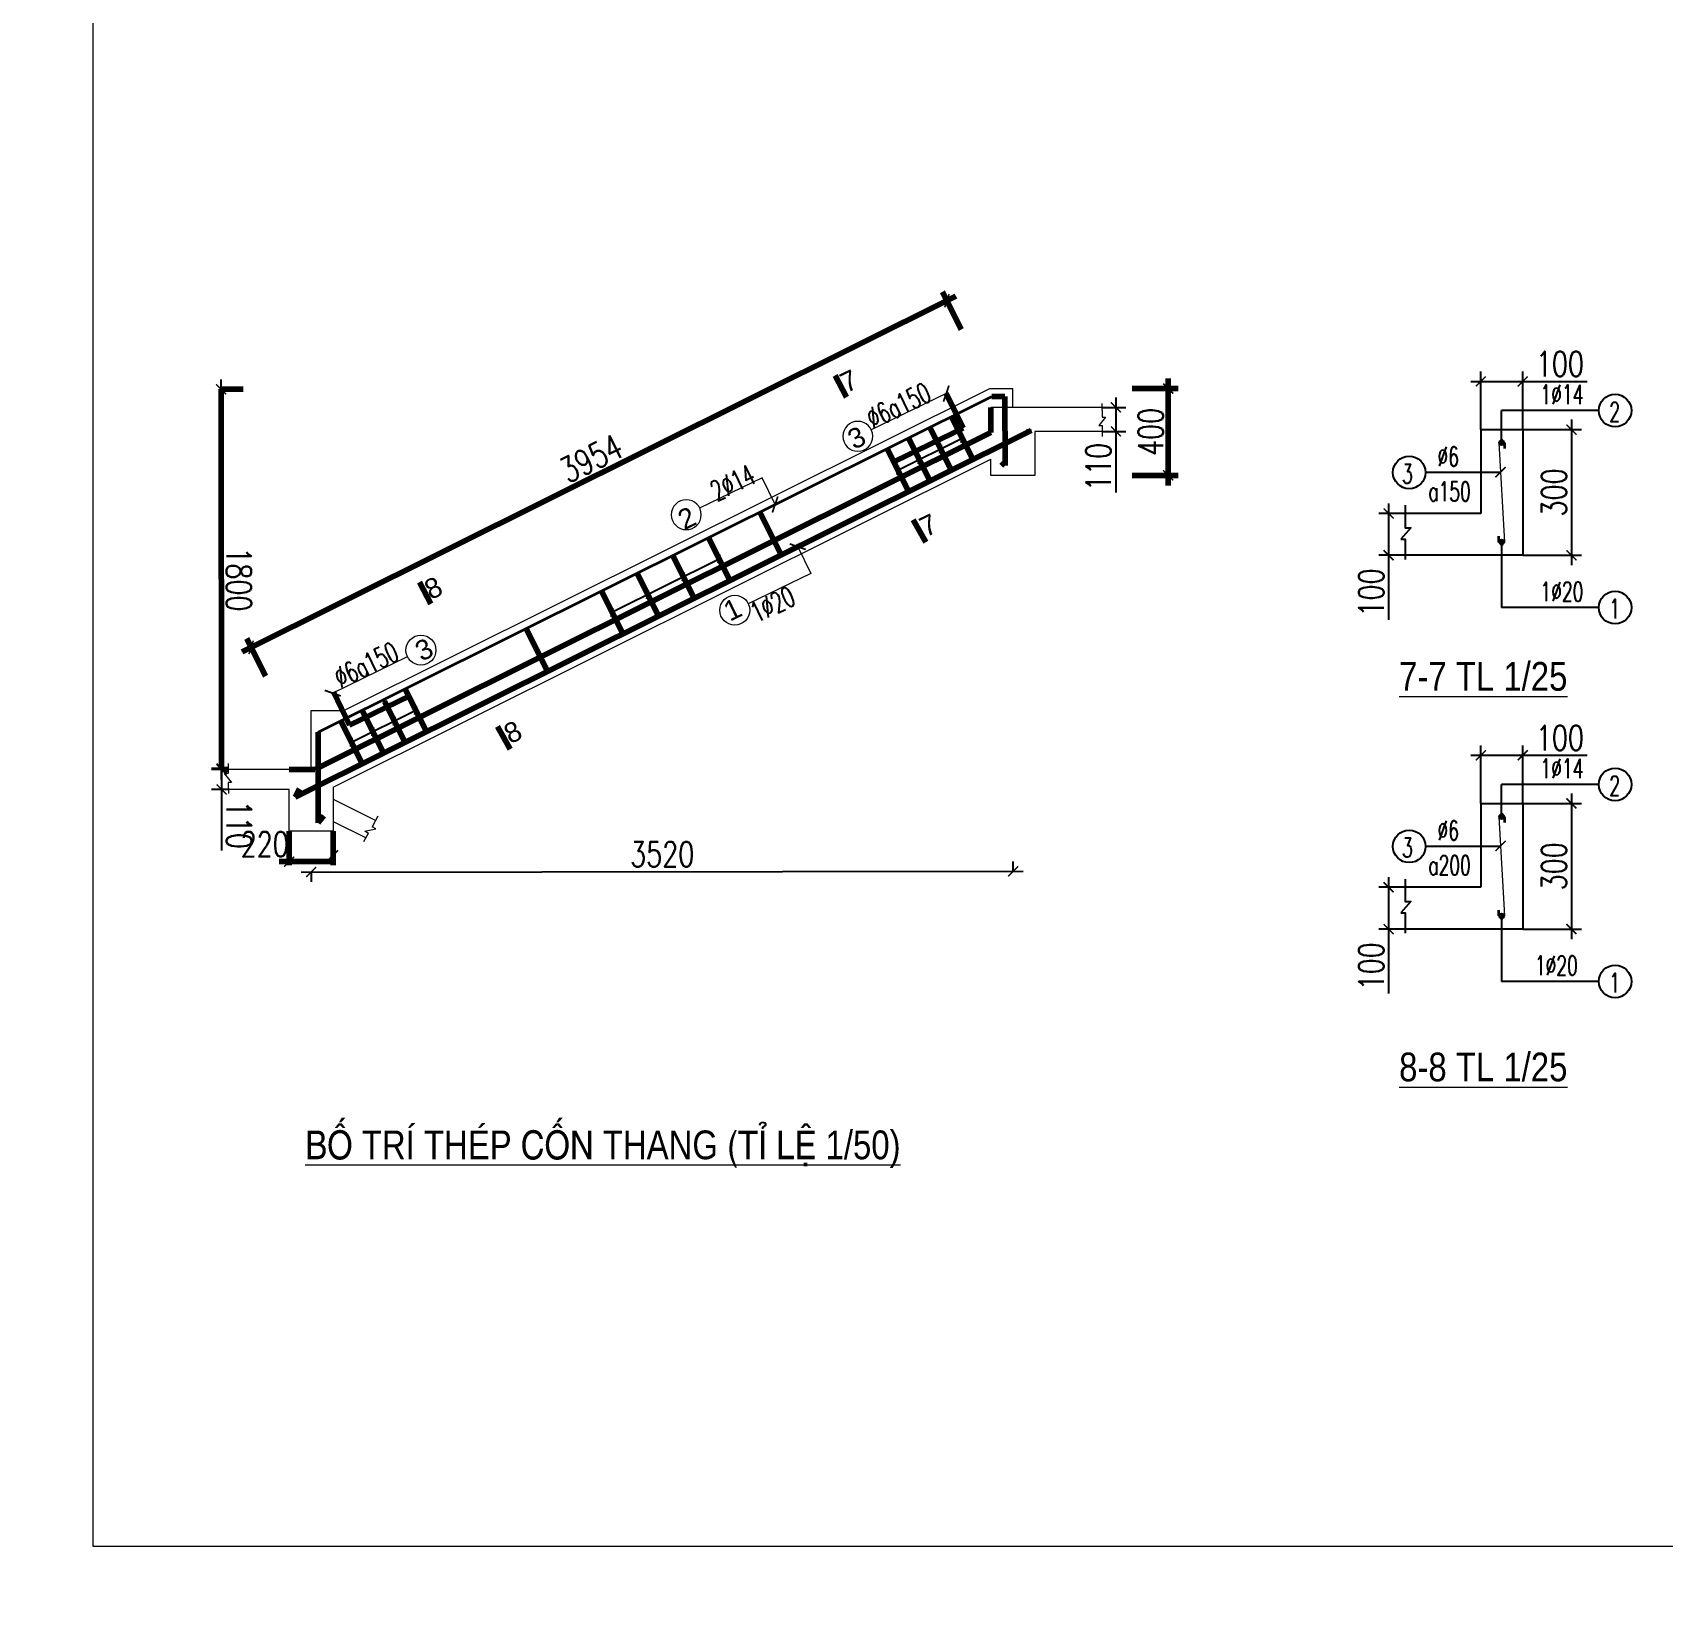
# Model space of a CAD drawing. Header units: millimetres. Extents: x 0 to 8478784, y 0 to 684185.
# Drawn here: x 3779485 to 3795837, y 386753 to 402594 of the extents above; entities that cross this region are included whole.
import ezdxf
from ezdxf.enums import TextEntityAlignment as Align

# ---------------------------------------------------------------- set-up
doc = ezdxf.new("R2010")
doc.units = ezdxf.units.MM
doc.header["$LTSCALE"] = 5000
doc.header["$MEASUREMENT"] = 0
doc.header["$PDMODE"] = 1
doc.header["$PDSIZE"] = -2
doc.linetypes.add('CENTER', pattern=[2, 1.25, -0.25, 0.25, -0.25])
doc.linetypes.add('HIDDEN', pattern=[0.375, 0.25, -0.125])
for name, color, linetype, lineweight in [('00-XMT.Dim', 8, 'Continuous', 15), ('02-XMT.Beams', 94, 'Continuous', 25), ('02-XMT.Beams-Text', 7, 'Continuous', 20), ('02-XMT.Reinforcement', 1, 'Continuous', 40), ('DIM', 76, 'Continuous', 18), ('net thay', 7, 'Continuous', 15), ('THEP', 1, 'Continuous', 35)]:
    doc.layers.add(name, color=color, linetype=linetype, lineweight=lineweight)
for name, color, linetype in [('9', 9, 'Continuous'), ('_Text', 4, 'Continuous'), ('A33', 252, 'HIDDEN'), ('BAO', 45, 'Continuous'), ('BETONG', 2, 'Continuous'), ('THEP2', 10, 'Continuous'), ('THEPCHINH', 20, 'Continuous'), ('THEPNHAT', 9, 'Continuous')]:
    doc.layers.add(name, color=color, linetype=linetype)
doc.styles.add('S1', font='VHARIAL.TTF', dxfattribs={"height": 200})
doc.styles.add('T_THEP', font='Romans.shx', dxfattribs={"width": 0.65})
doc.styles.add('vnarial narrowh', font='VHARIALN.TTF')
doc.styles.add('vnsimli 0.7', font='vnsimli.shx', dxfattribs={"width": 0.75})
doc.dimstyles.new('XMT 1-1-100', dxfattribs={"dimscale": 100, "dimtxt": 2.5, "dimasz": 1, "dimexe": 1, "dimexo": 0, "dimgap": 0.5, "dimtad": 1, "dimdec": 0, "dimzin": 0, "dimdsep": 46, "dimtxsty": 'vnsimli 0.7', "dimblk": 'ARCHTICK', "dimcen": 1.5, "dimdle": 1, "dimclrd": 8, "dimclre": 8, "dimclrt": 116, "dimadec": 0, "dimazin": 0, "dimtfac": 1, "dimtdec": 0, "dimtofl": 0, "dimtmove": 0, "dimatfit": 3, "dimfxl": 0.18, "dimtolj": 1, "dimtzin": 0, "dimarcsym": 0})

# ---------------------------------------------------------------- blocks, each defined once
blk = doc.blocks.new('_ArchTick')
at = {"color": 0, "linetype": 'ByBlock', "const_width": 0.15}
blk.add_lwpolyline([(-0.5, -0.5), (0.5, 0.5)], dxfattribs=at)
blk = doc.blocks.new('*D226')
at = {"layer": '02-XMT.Beams-Text', "color": 8, "lineweight": -2, "transparency": 16777216}
for p, q in [((3789318, 394184), (3789318, 394284)), ((3782178, 394177), (3789418, 394184)), ((3782278, 394177), (3782278, 394077))]:
    blk.add_line(p, q, dxfattribs=at)
at = {"layer": 'Defpoints', "color": 0, "lineweight": 100, "transparency": 16777216}
for p in [(3782278, 394177), (3789318, 394184), (3789318, 394184)]:
    blk.add_point(p, dxfattribs=at)
at = {"layer": '02-XMT.Beams-Text', "color": 8, "lineweight": -2, "transparency": 16777216, "xscale": 100, "yscale": 100, "zscale": 100}
for p, rotation in [((3789318, 394184), 0.05506407309027405), ((3782278, 394177), 180.0550640730903)]:
    blk.add_blockref('_ArchTick', p, dxfattribs=dict(at, rotation=rotation))
at = {"layer": '02-XMT.Beams-Text', "color": 116, "lineweight": 100, "transparency": 16777216, "insert": (3785798, 394355), "char_height": 250, "attachment_point": 5, "rotation": 0.0551, "style": 'vnsimli 0.7'}
blk.add_mtext('\\A1;3520', dxfattribs=at)
blk = doc.blocks.new('*D227')
at = {"layer": '02-XMT.Beams-Text', "color": 8, "lineweight": -2, "transparency": 16777216}
for p, q in [((3781379, 395315), (3781380, 395005)), ((3781447, 395215), (3781279, 395215)), ((3781447, 395005), (3781280, 395005)), ((3781380, 395005), (3781380, 394394))]:
    blk.add_line(p, q, dxfattribs=at)
at = {"layer": 'Defpoints', "color": 0, "lineweight": 100, "transparency": 16777216}
for p in [(3781447, 395215), (3781380, 395005), (3781447, 395005)]:
    blk.add_point(p, dxfattribs=at)
at = {"layer": '02-XMT.Beams-Text', "color": 8, "lineweight": -2, "transparency": 16777216, "xscale": 100, "yscale": 100, "zscale": 100}
for p, rotation in [((3781379, 395215), 90.05506406642019), ((3781380, 395005), 270.0550640664202)]:
    blk.add_blockref('_ArchTick', p, dxfattribs=dict(at, rotation=rotation))
at = {"layer": '02-XMT.Beams-Text', "color": 116, "lineweight": 100, "transparency": 16777216, "insert": (3781555, 394650), "char_height": 250, "attachment_point": 5, "rotation": 270.0551, "style": 'vnsimli 0.7'}
blk.add_mtext('\\A1;110', dxfattribs=at)
blk = doc.blocks.new('*D228')
at = {"layer": '02-XMT.Beams-Text', "color": 8, "lineweight": -2, "transparency": 16777216}
for p, q in [((3781380, 395105), (3781376, 399117)), ((3781376, 399017), (3781476, 399017)), ((3781380, 395205), (3781280, 395205))]:
    blk.add_line(p, q, dxfattribs=at)
at = {"layer": 'Defpoints', "color": 0, "lineweight": 100, "transparency": 16777216}
for p in [(3781376, 399017), (3781376, 399017), (3781380, 395205)]:
    blk.add_point(p, dxfattribs=at)
at = {"layer": '02-XMT.Beams-Text', "color": 8, "lineweight": -2, "transparency": 16777216, "xscale": 100, "yscale": 100, "zscale": 100}
for p, rotation in [((3781376, 399017), 90.05506406642019), ((3781380, 395205), 270.0550640664202)]:
    blk.add_blockref('_ArchTick', p, dxfattribs=dict(at, rotation=rotation))
at = {"layer": '02-XMT.Beams-Text', "color": 116, "lineweight": 100, "transparency": 16777216, "insert": (3781553, 397111), "char_height": 250, "attachment_point": 5, "rotation": 270.0551, "style": 'vnsimli 0.7'}
blk.add_mtext('\\A1;1800', dxfattribs=at)
blk = doc.blocks.new('w')
at = {"layer": '00-XMT.Dim'}
blk.add_line((3869287, 455553), (3869984, 455553), dxfattribs=at)
blk.add_lwpolyline([(3869287, 455256), (3869287, 455553)], dxfattribs=at)
blk.add_circle((3870133, 455553), 150, dxfattribs=at)
at = {"layer": '00-XMT.Dim', "xscale": 120, "yscale": 120, "zscale": 120, "rotation": 270}
blk.add_blockref('_ArchTick', (3869287, 455256), dxfattribs=at)
blk = doc.blocks.new('e')
at = {"layer": '00-XMT.Dim'}
blk.add_line((3857286, 460648), (3858122, 460648), dxfattribs=at)
blk.add_circle((3858271, 460648), 150, dxfattribs=at)
at = {"layer": '00-XMT.Dim', "xscale": 120, "yscale": 120, "zscale": 120, "rotation": 270}
blk.add_blockref('_ArchTick', (3857287, 460646), dxfattribs=at)
blk = doc.blocks.new('*D229')
at = {"layer": '02-XMT.Beams-Text', "color": 8, "lineweight": -2, "transparency": 16777216}
for p, q in [((3790208, 398836), (3790447, 398836)), ((3790347, 398936), (3790347, 398595)), ((3790208, 398595), (3790447, 398595)), ((3790347, 398595), (3790347, 397984))]:
    blk.add_line(p, q, dxfattribs=at)
at = {"layer": 'Defpoints', "color": 0, "lineweight": 100, "transparency": 16777216}
for p in [(3790208, 398836), (3790208, 398595), (3790347, 398595)]:
    blk.add_point(p, dxfattribs=at)
at = {"layer": '02-XMT.Beams-Text', "color": 8, "lineweight": -2, "transparency": 16777216, "xscale": 100, "yscale": 100, "zscale": 100}
for p, rotation in [((3790347, 398836), 90), ((3790347, 398595), 270)]:
    blk.add_blockref('_ArchTick', p, dxfattribs=dict(at, rotation=rotation))
at = {"layer": '02-XMT.Beams-Text', "color": 116, "lineweight": 100, "transparency": 16777216, "insert": (3790172, 398239), "char_height": 250, "attachment_point": 5, "rotation": 90, "style": 'vnsimli 0.7'}
blk.add_mtext('\\A1;110', dxfattribs=at)
blk = doc.blocks.new('*D248')
at = {"layer": '02-XMT.Beams-Text', "color": 8, "lineweight": -2, "transparency": 16777216}
for p, q in [((3794915, 398713), (3794915, 397253)), ((3794426, 398613), (3795015, 398613)), ((3794426, 397353), (3795015, 397353))]:
    blk.add_line(p, q, dxfattribs=at)
at = {"layer": 'Defpoints', "color": 0, "lineweight": 100, "transparency": 16777216}
for p in [(3794426, 398613), (3794426, 397353), (3794915, 397353)]:
    blk.add_point(p, dxfattribs=at)
at = {"layer": '02-XMT.Beams-Text', "color": 8, "lineweight": -2, "transparency": 16777216, "xscale": 100, "yscale": 100, "zscale": 100}
for p, rotation in [((3794915, 398613), 90), ((3794915, 397353), 270)]:
    blk.add_blockref('_ArchTick', p, dxfattribs=dict(at, rotation=rotation))
at = {"layer": '02-XMT.Beams-Text', "color": 116, "lineweight": 100, "transparency": 16777216, "insert": (3794740, 397983), "char_height": 250, "attachment_point": 5, "rotation": 90, "style": 'vnsimli 0.7'}
blk.add_mtext('\\A1;300', dxfattribs=at)
blk = doc.blocks.new('*D249')
at = {"layer": '02-XMT.Beams-Text', "color": 8, "lineweight": -2, "transparency": 16777216}
for p, q in [((3794006, 398613), (3794006, 399196)), ((3794426, 398613), (3794426, 399196)), ((3793906, 399096), (3794426, 399096)), ((3794426, 399096), (3795073, 399096))]:
    blk.add_line(p, q, dxfattribs=at)
at = {"layer": 'Defpoints', "color": 0, "lineweight": 100, "transparency": 16777216}
for p in [(3794426, 399096), (3794006, 398613), (3794426, 398613)]:
    blk.add_point(p, dxfattribs=at)
at = {"layer": '02-XMT.Beams-Text', "color": 8, "lineweight": -2, "transparency": 16777216, "xscale": 100, "yscale": 100, "zscale": 100, "rotation": 180}
blk.add_blockref('_ArchTick', (3794006, 399096), dxfattribs=at)
at = {"layer": '02-XMT.Beams-Text', "color": 8, "lineweight": -2, "transparency": 16777216, "xscale": 100, "yscale": 100, "zscale": 100}
blk.add_blockref('_ArchTick', (3794426, 399096), dxfattribs=at)
at = {"layer": '02-XMT.Beams-Text', "color": 116, "lineweight": 100, "transparency": 16777216, "insert": (3794799, 399272), "char_height": 250, "attachment_point": 5, "style": 'vnsimli 0.7'}
blk.add_mtext('\\A1;100', dxfattribs=at)
blk = doc.blocks.new('*D250')
at = {"layer": '02-XMT.Beams-Text', "color": 8, "lineweight": -2, "transparency": 16777216}
for p, q in [((3793082, 397873), (3793082, 397353)), ((3793248, 397773), (3792982, 397773)), ((3793248, 397353), (3792982, 397353)), ((3793082, 397353), (3793082, 396707))]:
    blk.add_line(p, q, dxfattribs=at)
at = {"layer": 'Defpoints', "color": 0, "lineweight": 100, "transparency": 16777216}
for p in [(3793248, 397773), (3793082, 397353), (3793248, 397353)]:
    blk.add_point(p, dxfattribs=at)
at = {"layer": '02-XMT.Beams-Text', "color": 8, "lineweight": -2, "transparency": 16777216, "xscale": 100, "yscale": 100, "zscale": 100}
for p, rotation in [((3793082, 397773), 90), ((3793082, 397353), 270)]:
    blk.add_blockref('_ArchTick', p, dxfattribs=dict(at, rotation=rotation))
at = {"layer": '02-XMT.Beams-Text', "color": 116, "lineweight": 100, "transparency": 16777216, "insert": (3792907, 396980), "char_height": 250, "attachment_point": 5, "rotation": 90, "style": 'vnsimli 0.7'}
blk.add_mtext('\\A1;100', dxfattribs=at)
blk = doc.blocks.new('*D251')
at = {"layer": '02-XMT.Beams-Text', "color": 8, "lineweight": -2, "transparency": 16777216}
for p, q in [((3794915, 394964), (3794915, 393504)), ((3794426, 394864), (3795015, 394864)), ((3794426, 393604), (3795015, 393604))]:
    blk.add_line(p, q, dxfattribs=at)
at = {"layer": 'Defpoints', "color": 0, "lineweight": 100, "transparency": 16777216}
for p in [(3794426, 394864), (3794426, 393604), (3794915, 393604)]:
    blk.add_point(p, dxfattribs=at)
at = {"layer": '02-XMT.Beams-Text', "color": 8, "lineweight": -2, "transparency": 16777216, "xscale": 100, "yscale": 100, "zscale": 100}
for p, rotation in [((3794915, 394864), 90), ((3794915, 393604), 270)]:
    blk.add_blockref('_ArchTick', p, dxfattribs=dict(at, rotation=rotation))
at = {"layer": '02-XMT.Beams-Text', "color": 116, "lineweight": 100, "transparency": 16777216, "insert": (3794740, 394234), "char_height": 250, "attachment_point": 5, "rotation": 90, "style": 'vnsimli 0.7'}
blk.add_mtext('\\A1;300', dxfattribs=at)
blk = doc.blocks.new('*D252')
at = {"layer": '02-XMT.Beams-Text', "color": 8, "lineweight": -2, "transparency": 16777216}
for p, q in [((3794006, 394864), (3794006, 395447)), ((3794426, 394864), (3794426, 395447)), ((3793906, 395347), (3794426, 395347)), ((3794426, 395347), (3795073, 395347))]:
    blk.add_line(p, q, dxfattribs=at)
at = {"layer": 'Defpoints', "color": 0, "lineweight": 100, "transparency": 16777216}
for p in [(3794426, 395347), (3794006, 394864), (3794426, 394864)]:
    blk.add_point(p, dxfattribs=at)
at = {"layer": '02-XMT.Beams-Text', "color": 8, "lineweight": -2, "transparency": 16777216, "xscale": 100, "yscale": 100, "zscale": 100, "rotation": 180}
blk.add_blockref('_ArchTick', (3794006, 395347), dxfattribs=at)
at = {"layer": '02-XMT.Beams-Text', "color": 8, "lineweight": -2, "transparency": 16777216, "xscale": 100, "yscale": 100, "zscale": 100}
blk.add_blockref('_ArchTick', (3794426, 395347), dxfattribs=at)
at = {"layer": '02-XMT.Beams-Text', "color": 116, "lineweight": 100, "transparency": 16777216, "insert": (3794799, 395522), "char_height": 250, "attachment_point": 5, "style": 'vnsimli 0.7'}
blk.add_mtext('\\A1;100', dxfattribs=at)
blk = doc.blocks.new('*D253')
at = {"layer": '02-XMT.Beams-Text', "color": 8, "lineweight": -2, "transparency": 16777216}
for p, q in [((3793082, 394124), (3793082, 393604)), ((3793248, 394024), (3792982, 394024)), ((3793248, 393604), (3792982, 393604)), ((3793082, 393604), (3793082, 392958))]:
    blk.add_line(p, q, dxfattribs=at)
at = {"layer": 'Defpoints', "color": 0, "lineweight": 100, "transparency": 16777216}
for p in [(3793248, 394024), (3793082, 393604), (3793248, 393604)]:
    blk.add_point(p, dxfattribs=at)
at = {"layer": '02-XMT.Beams-Text', "color": 8, "lineweight": -2, "transparency": 16777216, "xscale": 100, "yscale": 100, "zscale": 100}
for p, rotation in [((3793082, 394024), 90), ((3793082, 393604), 270)]:
    blk.add_blockref('_ArchTick', p, dxfattribs=dict(at, rotation=rotation))
at = {"layer": '02-XMT.Beams-Text', "color": 116, "lineweight": 100, "transparency": 16777216, "insert": (3792907, 393231), "char_height": 250, "attachment_point": 5, "rotation": 90, "style": 'vnsimli 0.7'}
blk.add_mtext('\\A1;100', dxfattribs=at)

msp = doc.modelspace()

# ---------------------------------------------------------------- hatches: boundary and pattern name
at = {"layer": 'DIM', "linetype": 'ByBlock', "ltscale": 15}
for points in [[(3794242.5, 398480.9, 0.3399668), (3794222.1, 398507.4, 0.133188), (3794203.3, 398505.5, 0.0129891), (3794201.4, 398504.7, 0.2683736), (3794187.6, 398480.9, 1)], [(3794242.5, 397486, -0.3399668), (3794222.1, 397459.5, -0.133188), (3794203.3, 397461.4, -0.0129891), (3794201.4, 397462.2, -0.2683736), (3794187.6, 397486, -1)], [(3794242.5, 394731.8, 0.3399668), (3794222.1, 394758.3, 0.133188), (3794203.3, 394756.4, 0.0129891), (3794201.4, 394755.5, 0.2683736), (3794187.6, 394731.8, 1)], [(3794242.5, 393736.9, -0.3399668), (3794222.1, 393710.4, -0.133188), (3794203.3, 393712.2, -0.0129891), (3794201.4, 393713.1, -0.2683736), (3794187.6, 393736.9, -1)]]:
    msp.add_hatch(color=6, dxfattribs=at).paths.add_polyline_path(points)

# ---------------------------------------------------------------- linework, layer by layer
at = {"layer": '02-XMT.Beams', "linetype": 'ByBlock', "lineweight": 15}
for p, q in [((3782604.9, 395796), (3789083.3, 399024.6)), ((3789083.3, 399024.6), (3789313.7, 399024.9)), ((3789313.9, 398834.9), (3789313.7, 399024.9)), ((3789533.9, 398835.8), (3789093.9, 398835.4)), ((3790207.5, 398874.9), (3790207.7, 398738.3)), ((3790207.7, 398652.9), (3790207.8, 398544.7)), ((3782497.6, 395027.5), (3789094.4, 398315.1)), ((3782276.8, 395795.7), (3782604.9, 395796)), ((3782277.4, 395206), (3782276.8, 395795.7)), ((3781419.2, 395205.1), (3781447.3, 395219.1)), ((3782057.4, 395205.7), (3781447.3, 395205.2)), ((3782057.6, 395005.7), (3781447.5, 395005.2)), ((3782058, 394587), (3782057.6, 395005.7)), ((3782497.6, 395027.5), (3782498, 394587.4)), ((3782497.7, 394906.2), (3782924.8, 394694.4)), ((3782947.9, 394736.7), (3782889.6, 394630.4)), ((3782498, 394587.4), (3782058, 394587)), ((3782497.9, 394682.8), (3782828.6, 394518.9)), ((3782853.7, 394570.8), (3782803.4, 394479))]:
    msp.add_line(p, q, dxfattribs=at)
at = {"layer": '02-XMT.Beams', "linetype": 'Continuous', "lineweight": 15}
msp.add_lwpolyline([(3801093, 417113.5), (3822093, 417113.5), (3822093, 387413.5), (3801093, 387413.5), (3780093, 387413.5), (3780093, 417113.5)], close=True, dxfattribs=at)
at = {"layer": '02-XMT.Beams', "linetype": 'ByBlock', "lineweight": 15}
for points in [[(3790207.6, 398835.8), (3789313.9, 398835.6)], [(3790207.7, 398738.3), (3790241.8, 398738.4), (3790176, 398652.9), (3790207.7, 398652.9)], [(3790207.8, 398594.8), (3789534.2, 398594.2), (3789534.6, 398154.2), (3789094.6, 398153.8), (3789094.4, 398315.1)], [(3781447.2, 395266.4), (3781447.3, 395163.8), (3781405, 395163.8), (3781477.6, 395073.3), (3781447.4, 395073.3), (3781447.5, 394964.7)], [(3782853.7, 394564.8), (3782817.5, 394585.1), (3782927.3, 394610.5), (3782889.6, 394630.4)]]:
    msp.add_lwpolyline(points, dxfattribs=at)
at = {"layer": '02-XMT.Beams-Text', "color": 8, "lineweight": 100}
for p, q in [((3788796.3, 399617.9), (3788607.9, 399995.8)), ((3781586.7, 396385), (3788742, 399950.9)), ((3790509.6, 399024.9), (3790971.4, 399024.9)), ((3790871.4, 399124.9), (3790871.4, 398054.2)), ((3790509.6, 398154.2), (3790971.4, 398154.2)), ((3781820, 396141.2), (3781631.6, 396519.2)), ((3782058, 394587), (3782058.3, 394245.3)), ((3782498, 394587.4), (3782498.3, 394245.7)), ((3781958.3, 394281.2), (3782498.3, 394281.7))]:
    msp.add_line(p, q, dxfattribs=at)
at = {"layer": '02-XMT.Beams-Text', "lineweight": 100}
for p, q in [((3787530.5, 399157), (3787646, 398939)), ((3781376.2, 399017.2), (3781595.7, 399017.4)), ((3781376.2, 399017.2), (3781379.9, 395205.1)), ((3788751.5, 398758.8), (3788646, 398976.3)), ((3789094.2, 398584.2), (3789093.9, 398835.4)), ((3788751.5, 398758.8), (3788815.4, 398627.3)), ((3782315.5, 395206), (3789094.2, 398584.2)), ((3788132.2, 398295.6), (3788815.4, 398627.3)), ((3788132.2, 398295.6), (3788119.1, 398289.1)), ((3788313.5, 397708.5), (3788441.5, 397484)), ((3783363, 397083), (3783478.5, 396865)), ((3782663.4, 395649.8), (3782500.7, 395985)), ((3783268.8, 395943.7), (3782663.4, 395649.8)), ((3784146, 395634.5), (3784274, 395410)), ((3781379.9, 395205.1), (3781447.3, 395205.2)), ((3782057.4, 395205.7), (3782277.4, 395206)), ((3782277.4, 395206), (3782315.5, 395206))]:
    msp.add_line(p, q, dxfattribs=at)
at = {"layer": '02-XMT.Reinforcement', "lineweight": 100}
for p, q in [((3789102.2, 398945), (3789234.5, 398945.1)), ((3789235.1, 398254), (3789234.5, 398945.1)), ((3788911.7, 398312.7), (3788697.3, 398743.2)), ((3788482.1, 398098.7), (3788267.6, 398529.2)), ((3788696.9, 398205.7), (3788482.5, 398636.2)), ((3788267.3, 397991.7), (3788052.8, 398422.2)), ((3789235.1, 398254), (3789198.5, 398291.6)), ((3786776.5, 397786.8), (3786991, 397356.3)), ((3786476.4, 397099.5), (3786262, 397530)), ((3786118.4, 396921.2), (3785903.9, 397351.7)), ((3785760.4, 396742.8), (3785545.9, 397173.3)), ((3785402.3, 396564.4), (3785187.9, 396995)), ((3784434.4, 396619.6), (3784648.9, 396189.1)), ((3783219.3, 395476.9), (3783015, 395886.9)), ((3783434.1, 395583.9), (3783219.6, 396014.4)), ((3783004.5, 395369.9), (3782790, 395800.4)), ((3782348.4, 395580.4), (3782349.3, 394669.4)), ((3782789.6, 395262.9), (3782575.2, 395693.4)), ((3782117.1, 394927.8), (3782162, 395009.5)), ((3782349.3, 394669.4), (3782403.6, 394742))]:
    msp.add_line(p, q, dxfattribs=at)
msp.add_lwpolyline([(3782117.1, 394927.8), (3789498.6, 398605.1)], dxfattribs=at)
at = {"layer": '9', "ltscale": 0.1}
for centre in [(3795352.3, 398804.6), (3793288.1, 398183.5), (3795352.3, 396828.5), (3795352.3, 395055.4), (3793288.1, 394434.4), (3795352.3, 393079.3)]:
    msp.add_circle(centre, 163.2, dxfattribs=at)
at = {"layer": 'A33', "linetype": 'Continuous'}
for p, q in [((3788160.1, 398206.9), (3788804.5, 398528)), ((3785293.9, 396782.2), (3786368, 397317.3)), ((3782682.4, 395478.1), (3783326.9, 395799.2))]:
    msp.add_line(p, q, dxfattribs=at)
at = {"layer": 'BAO', "linetype": 'HIDDEN', "ltscale": 40}
for p, q in [((3789094.2, 398584.2), (3789093.9, 398835.4)), ((3782315.5, 395206), (3789094.2, 398584.2))]:
    msp.add_line(p, q, dxfattribs=at)
at = {"layer": 'BAO', "linetype": 'ByBlock', "ltscale": 55}
for p, q in [((3788796.8, 398484.5), (3788812.2, 398571.5)), ((3788367.1, 398270.5), (3788382.6, 398357.4)), ((3788582, 398377.5), (3788597.4, 398464.4)), ((3788152.3, 398163.5), (3788167.8, 398250.4)), ((3786359, 397276.3), (3786374.4, 397363.3)), ((3786002.2, 397095.4), (3786017.7, 397182.4)), ((3785644.2, 396917.1), (3785659.6, 397004)), ((3785286.1, 396738.7), (3785301.6, 396825.7)), ((3783104.3, 395648.7), (3783119.8, 395735.6)), ((3783319.1, 395755.7), (3783334.6, 395842.7)), ((3782889.5, 395541.7), (3782905, 395628.6)), ((3782674.7, 395434.7), (3782690.1, 395521.6))]:
    msp.add_line(p, q, dxfattribs=at)
at = {"layer": 'BETONG', "linetype": 'ByBlock'}
for points in [[(3794006.1, 398613.5), (3794426.1, 398613.5), (3794426.1, 397353.5), (3793248.1, 397353.5)], [(3794006.1, 398613.5), (3794006.1, 397773.5)], [(3793248.1, 397853.9), (3793248.1, 397628.9), (3793302.7, 397628.9), (3793205.3, 397516.1)], [(3794006.1, 397773.5), (3793248.1, 397773.5)], [(3793205.3, 397516.1), (3793248.1, 397516.1), (3793248.1, 397311.6)], [(3794006.1, 394864.3), (3794426.1, 394864.3), (3794426.1, 393604.3), (3793248.1, 393604.3)], [(3794006.1, 394864.3), (3794006.1, 394024.3)], [(3793248.1, 394104.8), (3793248.1, 393879.8), (3793302.7, 393879.8), (3793205.3, 393767)], [(3794006.1, 394024.3), (3793248.1, 394024.3)], [(3793205.3, 393767), (3793248.1, 393767), (3793248.1, 393562.5)]]:
    msp.add_lwpolyline(points, dxfattribs=at)
at = {"layer": 'DIM', "color": 6, "linetype": 'ByBlock', "ltscale": 15}
for p, q in [((3794187.6, 398480.9), (3794242.5, 397486)), ((3794187.6, 394731.8), (3794242.5, 393736.9))]:
    msp.add_line(p, q, dxfattribs=at)
for centre in [(3794215, 398480.9), (3794215, 397486), (3794215, 394731.8), (3794215, 393736.9)]:
    msp.add_circle(centre, 27.4, dxfattribs=at)
at = {"layer": 'net thay', "linetype": 'CENTER', "lineweight": 15}
msp.add_circle((3911642, 421190.5), 262994, dxfattribs=at)
at = {"layer": 'THEP', "linetype": 'Continuous'}
for p, q in [((3782348.4, 395580.4), (3789102.2, 398945)), ((3788696.9, 398205.7), (3788492.7, 398615.7)), ((3789446.7, 398612.5), (3789498.6, 398605.1)), ((3794242.5, 398480.9), (3794242.5, 398422.2)), ((3794187.6, 397486), (3794187.6, 397544.7)), ((3783219.3, 395476.9), (3783004.8, 395907.4)), ((3794242.5, 394731.8), (3794242.5, 394673.1)), ((3794187.6, 393736.9), (3794187.6, 393795.6))]:
    msp.add_line(p, q, dxfattribs=at)
at = {"layer": 'THEPCHINH', "linetype": 'ByBlock', "ltscale": 15}
for centre, start, end in [((3794216.1, 398474.9), 69.74333, 112.569), ((3794216.1, 397492), 247.431, 290.25667), ((3794216.1, 394725.8), 69.74333, 112.569), ((3794216.1, 393742.9), 247.431, 290.25667)]:
    msp.add_arc(centre, 33.2, start, end, dxfattribs=at)
at = {"layer": 'THEPNHAT', "color": 9, "linetype": 'ByBlock', "ltscale": 15}
for p, q in [((3795189.1, 398804.6), (3794215, 398804.6)), ((3794215, 398480.9), (3794215, 398804.6)), ((3794204, 398183.5), (3793451.3, 398183.5)), ((3794215, 397487.1), (3794215, 396828.5)), ((3795189.1, 396828.5), (3794215, 396828.5)), ((3795189.1, 395055.4), (3794215, 395055.4)), ((3794215, 394731.8), (3794215, 395055.4)), ((3794204, 394434.4), (3793451.3, 394434.4)), ((3794215, 393737.9), (3794215, 393079.3)), ((3795189.1, 393079.3), (3794215, 393079.3))]:
    msp.add_line(p, q, dxfattribs=at)

# ---------------------------------------------------------------- block references
at = {"layer": '02-XMT.Beams', "lineweight": 100, "xscale": -1, "rotation": 25.89687019657434}
for name, p in [('e', (7459778.3, 1669265.6)), ('w', (7466503.9, 1678243.7))]:
    msp.add_blockref(name, p, dxfattribs=at)
at = {"layer": '02-XMT.Beams', "lineweight": 100}
for name, p, rotation in [('w', (7069062.1, 2496900.3), 205.8968701965743), ('e', (513738.3, -1703098.4), 25.89687019657432)]:
    msp.add_blockref(name, p, dxfattribs=dict(at, rotation=rotation))
at = {"layer": '02-XMT.Beams-Text', "color": 8, "lineweight": 100, "zscale": 100}
for p, xscale, yscale, rotation in [((3788652.5, 399906.3), 99.99999999996163, 100.0000000001019, 26.48974964527647), ((3790871.4, 399024.9), 100, 100, 90), ((3790871.4, 398154.2), 100, 100, 270), ((3781676.2, 396429.7), 99.99999999996163, 100.0000000001019, 206.4897496452765), ((3782498.2, 394345.7), 99.99999999998697, 100.0000000001019, 0.05506406682037635), ((3782058.3, 394281.3), 99.99999999998697, 100.0000000001019, 180.0550640668204)]:
    msp.add_blockref('_ArchTick', p, dxfattribs=dict(at, xscale=xscale, yscale=yscale, rotation=rotation))
at = {"layer": 'THEP2', "color": 6, "linetype": 'ByBlock', "ltscale": 100, "xscale": 102.3999999999069, "yscale": 102.3999999999942, "zscale": 102.4}
for p in [(3794203.8, 398187), (3794203.8, 394437.9)]:
    msp.add_blockref('_ArchTick', p, dxfattribs=at)

# ---------------------------------------------------------------- texts
at = {"layer": '02-XMT.Beams', "lineweight": 100, "char_height": 200, "width": 248.636, "rotation": 25.89687, "style": 'S1'}
for s, insert, attachment_point in [('7', (3787696.7, 399223.8), 3), ('3', (3787773, 398656.4), 3), ('2', (3786070.9, 397849.7), 3), ('7', (3788493.2, 397778.3), 3), ('8', (3783529.2, 397149.8), 3), ('1', (3786616.4, 396753.7), 9), ('3', (3783296.3, 396464.2), 1), ('8', (3784325.7, 395704.3), 3)]:
    msp.add_mtext(s, dxfattribs=dict(at, insert=insert, attachment_point=attachment_point))
at = {"layer": '02-XMT.Beams-Text', "color": 116, "lineweight": 100, "char_height": 250, "attachment_point": 5, "style": 'vnsimli 0.7'}
for s, insert, rotation in [('\\A1;400', (3790696.4, 398589.5), 90), ('\\A1;3954', (3785086.3, 398324.6), 26.48975), ('\\A1;220', (3781812.2, 394456), 0.05506)]:
    msp.add_mtext(s, dxfattribs=dict(at, insert=insert, rotation=rotation))
at = {"layer": '_Text', "ltscale": 0.1, "style": 'T_THEP', "width": 0.65}
for s, p in [('1%%C14', (3794603.6, 398867.5)), ('2', (3795294.5, 398694.7)), ('%%C6', (3793571.4, 398246.5)), ('3', (3793215.8, 398073.7)), ('a150', (3793479.7, 397896.5)), ('1%%C20', (3794603.6, 396891.4)), ('1', (3795294.5, 396718.6)), ('1%%C14', (3794603.6, 395118.4)), ('2', (3795294.5, 394945.6)), ('%%C6', (3793571.4, 394497.3)), ('3', (3793215.8, 394324.6)), ('a200', (3793479.7, 394147.4)), ('1%%C20', (3794547.6, 393142.3)), ('1', (3795294.5, 392969.5))]:
    msp.add_text(s, height=193.6, dxfattribs=at).set_placement(p)
at = {"layer": 'DIM', "color": 2, "style": 'T_THEP', "width": 0.65}
for s, p in [('%%C6a150', (3787910.2, 398617.3)), ('2%%C14', (3786345.8, 397890.2)), ('1%%C20', (3786745.8, 396670.4)), ('%%C6a150', (3782572.5, 396018))]:
    msp.add_text(s, height=202.5, rotation=25.89687, dxfattribs=at).set_placement(p)
at = {"layer": 'DIM', "color": 2, "lineweight": 9, "style": 'vnarial narrowh'}
for s, p in [('%%U7-7 tl 1/25', (3793186.9, 395995.1)), ('%%U8-8 tl 1/25', (3793186.9, 392078.3))]:
    msp.add_text(s, height=288, dxfattribs=at).set_placement(p)
msp.add_text('%%UBè TRÝ THÐP CèN THANG (TØ LÖ 1/50)', height=288, dxfattribs=at).set_placement((3785203.5, 391462.5), align=Align.MIDDLE)

# ---------------------------------------------------------------- dimensions: what is measured, and where the dimension line sits
at = {"layer": '02-XMT.Beams-Text', "lineweight": 100}
for base, p1, p2, picture, middle in [((3794426.1, 399096.5), (3794006.1, 398613.5), (3794426.1, 398613.5), '*D249', (3794799.3, 399271.5)), ((3794426.1, 395347.4), (3794006.1, 394864.3), (3794426.1, 394864.3), '*D252', (3794799.3, 395522.4))]:
    dim = msp.add_linear_dim(base=base, p1=p1, p2=p2, text='100', dimstyle='XMT 1-1-100', dxfattribs=at)
    dim.commit()
    dim.dimension.update_dxf_attribs({"geometry": picture, "text_midpoint": middle})
for base, p1, p2, angle, text, picture, middle in [((3781376.2, 399017.2), (3781379.9, 395205.1), (3781376.2, 399017.2), 90.05506, '1800', '*D228', (3781553.1, 397111.3)), ((3790347.4, 398594.8), (3790207.6, 398835.8), (3790207.8, 398594.8), 90, '110', '*D229', (3790172.4, 398239.5)), ((3794915, 397353.5), (3794426.1, 398613.5), (3794426.1, 397353.5), 90, '300', '*D248', (3794740, 397983.5)), ((3793082, 397353.5), (3793248.1, 397773.5), (3793248.1, 397353.5), 90, '100', '*D250', (3792907, 396980.2)), ((3781379.6, 395005.1), (3781447.3, 395215.1), (3781447.5, 395005.2), 90.05506, '110', '*D227', (3781554.9, 394649.9)), ((3794915, 393604.3), (3794426.1, 394864.3), (3794426.1, 393604.3), 90, '300', '*D251', (3794740, 394234.3)), ((3789318.4, 394183.7), (3782278.4, 394177), (3789318.4, 394183.7), 0.05506, '3520', '*D226', (3785798.2, 394355.4)), ((3793082, 393604.3), (3793248.1, 394024.3), (3793248.1, 393604.3), 90, '100', '*D253', (3792907, 393231.1))]:
    dim = msp.add_linear_dim(base=base, p1=p1, p2=p2, angle=angle, text=text, dimstyle='XMT 1-1-100', dxfattribs=at)
    dim.commit()
    dim.dimension.update_dxf_attribs({"geometry": picture, "text_midpoint": middle})

doc.saveas('drawing.dxf')
